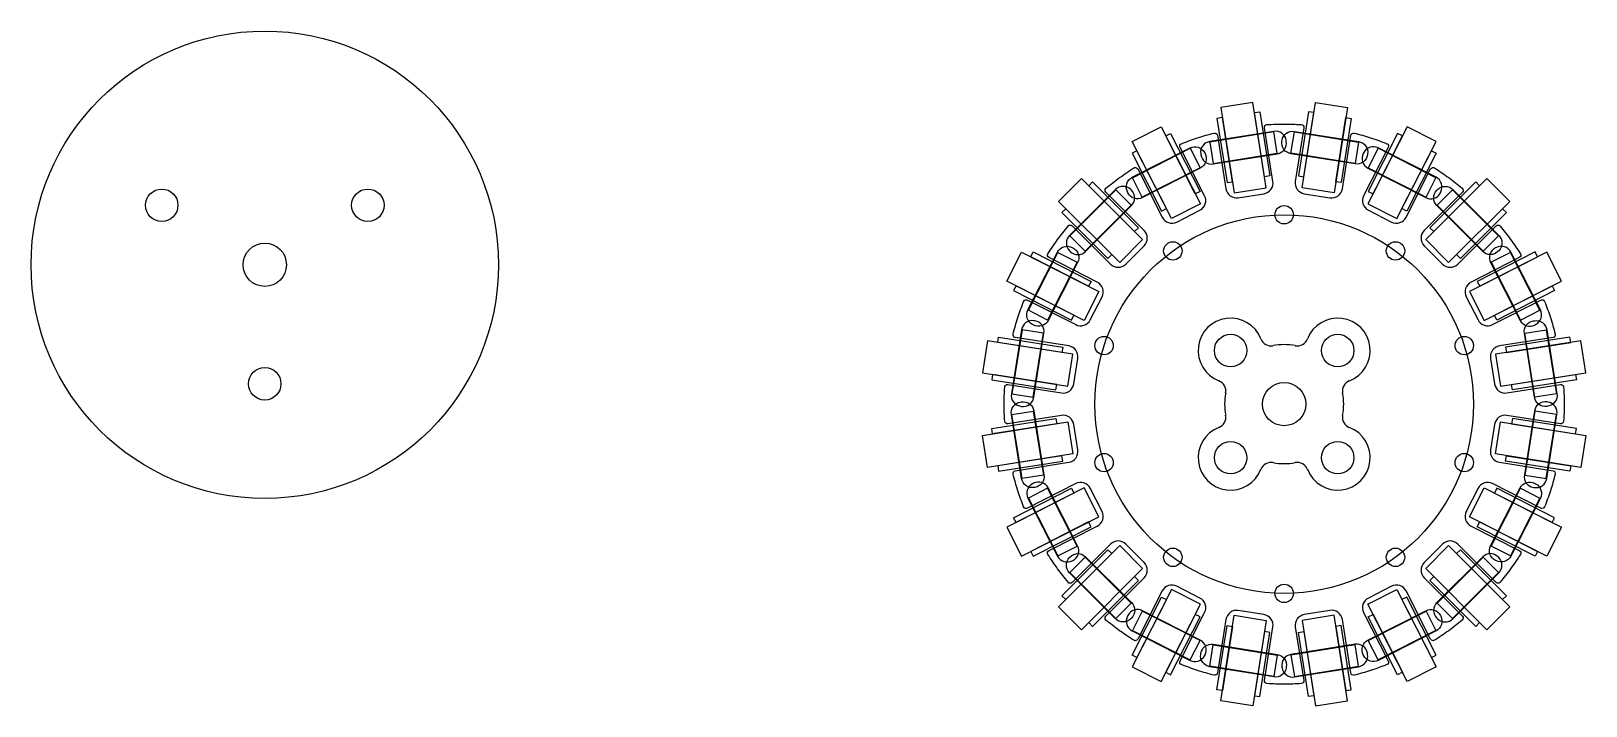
# Model space of a CAD drawing. Header units: inches. Extents: x -9 to 417, y -11 to 221.
# Drawn here: x 26.9 to 170.6, y 133.4 to 195.8 of the extents above; entities that cross this region are included whole.
import ezdxf

# ---------------------------------------------------------------- set-up
doc = ezdxf.new("R2010")
doc.units = ezdxf.units.IN
doc.header["$MEASUREMENT"] = 0
for name, color, linetype in [('plate1', 200, 'Continuous'), ('ゴム', 4, 'Continuous'), ('ピン', 2, 'Continuous'), ('ポケット', 6, 'Continuous'), ('ワッシャー', 230, 'Continuous'), ('穴', 3, 'Continuous')]:
    doc.layers.add(name, color=color, linetype=linetype)

# ---------------------------------------------------------------- blocks, each defined once
blk = doc.blocks.new('*U151')
at = {"layer": '穴'}
blk.add_circle((0, 0), 0.85, dxfattribs=at)
blk = doc.blocks.new('*U152')
at = {"color": 0, "linetype": 'ByBlock', "lineweight": -2, "transparency": 16777216}
blk.add_blockref('*U151', (27.89, 45.39), dxfattribs=at)
for p, rotation in [((17.6, 42.05), 36), ((38.18, 42.05), 324), ((11.25, 33.3), 72), ((44.53, 33.3), 288), ((11.25, 22.48), 108), ((44.53, 22.48), 252), ((17.6, 13.73), 144), ((38.18, 13.73), 216), ((27.89, 10.39), 180)]:
    blk.add_blockref('*U151', p, dxfattribs=dict(at, rotation=rotation))

msp = doc.modelspace()

# ---------------------------------------------------------------- linework, layer by layer
for centre, radius in [((48.5, 174.2), 21.6), ((38.98, 179.7), 1.5), ((58.03, 179.7), 1.5), ((48.5, 174.2), 2), ((48.5, 163.2), 1.5)]:
    msp.add_circle(centre, radius)
at = {"layer": 'plate1'}
msp.add_lwpolyline([(150.71, 136.71, -0.015334), (149.19, 136.26, -0.442543), (148.88, 136.47), (148.1, 141.42, 0.414214), (146.95, 142.25), (144.58, 141.87, 0.414214), (143.75, 140.73), (144.54, 135.78, -0.442543), (144.3, 135.49, -0.015334), (142.72, 135.44, -0.015334), (141.13, 135.49, -0.442543), (140.9, 135.78), (141.68, 140.73, 0.414214), (140.85, 141.87), (138.48, 142.25, 0.414214), (137.34, 141.42), (136.55, 136.47, -0.442543), (136.25, 136.26, -0.015334), (134.72, 136.71, -0.015334), (133.23, 137.24, -0.442543), (133.1, 137.59), (135.37, 142.05, 0.414214), (134.93, 143.4), (132.8, 144.49, 0.414214), (131.45, 144.05), (129.18, 139.59, -0.442543), (128.82, 139.49, -0.015334), (127.51, 140.38, -0.015334), (126.25, 141.35, -0.442543), (126.24, 141.72), (129.78, 145.27, 0.414214), (129.78, 146.68), (128.08, 148.38, 0.414214), (126.67, 148.38), (123.12, 144.84, -0.442543), (122.75, 144.85, -0.015334), (121.78, 146.11, -0.015334), (120.89, 147.42, -0.442543), (120.99, 147.78), (125.45, 150.05, 0.414214), (125.89, 151.4), (124.8, 153.54, 0.414214), (123.45, 153.97), (118.99, 151.7, -0.442543), (118.64, 151.83, -0.015334), (118.11, 153.32, -0.015334), (117.66, 154.85, -0.442543), (117.87, 155.16), (122.81, 155.94, 0.414214), (123.65, 157.08), (123.27, 159.45, 0.414214), (122.13, 160.28), (117.18, 159.5, -0.442543), (116.89, 159.73, -0.015334), (116.84, 161.32, -0.015334), (116.89, 162.9, -0.442543), (117.18, 163.14), (122.13, 162.35, 0.414214), (123.27, 163.18), (123.65, 165.55, 0.414214), (122.81, 166.7), (117.87, 167.48, -0.442543), (117.66, 167.79, -0.015334), (118.11, 169.32, -0.015334), (118.64, 170.81, -0.442543), (118.99, 170.94), (123.45, 168.67, 0.414214), (124.8, 169.1), (125.89, 171.24, 0.414214), (125.45, 172.59), (120.99, 174.86, -0.442543), (120.89, 175.22, -0.015334), (121.78, 176.53, -0.015334), (122.75, 177.78, -0.442543), (123.12, 177.8), (126.67, 174.26, 0.414214), (128.08, 174.26), (129.78, 175.96, 0.414214), (129.78, 177.37), (126.24, 180.91, -0.442543), (126.25, 181.28, -0.015334), (127.51, 182.25, -0.015334), (128.82, 183.15, -0.442543), (129.18, 183.05), (131.45, 178.59, 0.414214), (132.8, 178.15), (134.93, 179.24, 0.414214), (135.37, 180.58), (133.1, 185.05, -0.442543), (133.23, 185.39, -0.015334), (134.72, 185.93, -0.015334), (136.25, 186.37, -0.442543), (136.55, 186.17), (137.34, 181.22, 0.414214), (138.48, 180.39), (140.85, 180.77, 0.414214), (141.68, 181.91), (140.9, 186.86, -0.442543), (141.13, 187.15, -0.015334), (142.72, 187.2, -0.015334), (144.3, 187.15, -0.442543), (144.54, 186.86), (143.75, 181.91, 0.414214), (144.58, 180.77), (146.95, 180.39, 0.414214), (148.1, 181.22), (148.88, 186.17, -0.442543), (149.19, 186.37, -0.015334), (150.71, 185.93, -0.015334), (152.21, 185.39, -0.442543), (152.34, 185.05), (150.06, 180.58, 0.414214), (150.5, 179.24), (152.64, 178.15, 0.414214), (153.99, 178.59), (156.26, 183.05, -0.442543), (156.62, 183.15, -0.015334), (157.93, 182.25, -0.015334), (159.18, 181.28, -0.442543), (159.2, 180.91), (155.66, 177.37, 0.414214), (155.66, 175.96), (157.36, 174.26, 0.414214), (158.77, 174.26), (162.31, 177.8, -0.442543), (162.68, 177.78, -0.015334), (163.65, 176.53, -0.015334), (164.55, 175.22, -0.442543), (164.45, 174.86), (159.99, 172.59, 0.414214), (159.55, 171.24), (160.64, 169.1, 0.414214), (161.98, 168.67), (166.45, 170.94, -0.442543), (166.79, 170.81, -0.015334), (167.33, 169.32, -0.015334), (167.77, 167.79, -0.442543), (167.57, 167.48), (162.62, 166.7, 0.414214), (161.79, 165.55), (162.17, 163.18, 0.414214), (163.31, 162.35), (168.26, 163.14, -0.442543), (168.55, 162.9, -0.015334), (168.6, 161.32, -0.015334), (168.55, 159.73, -0.442543), (168.26, 159.5), (163.31, 160.28, 0.414214), (162.17, 159.45), (161.79, 157.08, 0.414214), (162.62, 155.94), (167.57, 155.16, -0.442543), (167.77, 154.85, -0.015334), (167.33, 153.32, -0.015334), (166.79, 151.83, -0.442543), (166.45, 151.7), (161.98, 153.97, 0.414214), (160.64, 153.54), (159.55, 151.4, 0.414214), (159.99, 150.05), (164.45, 147.78, -0.442543), (164.55, 147.42, -0.015334), (163.65, 146.11, -0.015334), (162.68, 144.85, -0.442543), (162.31, 144.84), (158.77, 148.38, 0.414214), (157.36, 148.38), (155.66, 146.68, 0.414214), (155.66, 145.27), (159.2, 141.72, -0.442543), (159.18, 141.35, -0.015334), (157.93, 140.38, -0.015334), (156.62, 139.49, -0.442543), (156.26, 139.59), (153.99, 144.05, 0.414214), (152.64, 144.49), (150.5, 143.4, 0.414214), (150.06, 142.05), (152.34, 137.59, -0.442543), (152.21, 137.24, -0.015334)], format="xyb", close=True, dxfattribs=at)
for centre, radius in [((142.72, 161.32), 17.5), ((137.77, 166.27), 1.5), ((147.67, 166.27), 1.5), ((142.72, 161.32), 2), ((137.77, 156.37), 1.5), ((147.67, 156.37), 1.5)]:
    msp.add_circle(centre, radius, dxfattribs=at)
for centre, radius, start, end in [((137.77, 166.27), 3, 21.0305, 248.9695), ((147.67, 166.27), 3, 291.0305, 158.9695), ((141.5, 167.7), 1, 201.0305, 280.7839), ((142.72, 161.32), 5.5, 79.2161, 100.7839), ((143.93, 167.7), 1, 259.2161, 338.9695), ((136.33, 162.53), 1, 349.2161, 68.9695), ((149.1, 162.53), 1, 111.0305, 190.7839), ((142.72, 161.32), 5.5, 169.2161, 190.7839), ((142.72, 161.32), 5.5, 349.2161, 10.7839), ((136.33, 160.1), 1, 291.0305, 10.7839), ((149.1, 160.1), 1, 169.2161, 248.9695), ((137.77, 156.37), 3, 111.0305, 338.9695), ((147.67, 156.37), 3, 201.0305, 68.9695), ((141.5, 154.93), 1, 79.2161, 158.9695), ((142.72, 161.32), 5.5, 259.2161, 280.7839), ((143.93, 154.93), 1, 21.0305, 100.7839)]:
    msp.add_arc(centre, radius, start, end, dxfattribs=at)
at = {"layer": 'ゴム'}
for points in [[(138.11, 180.84), (141.07, 181.31), (139.82, 189.21), (136.86, 188.74)], [(147.33, 180.84), (144.37, 181.31), (145.62, 189.21), (148.58, 188.74)], [(134.98, 179.82), (132.3, 178.46), (128.67, 185.59), (131.34, 186.95)], [(150.46, 179.82), (153.13, 178.46), (156.77, 185.59), (154.09, 186.95)], [(127.52, 174.4), (129.64, 176.52), (123.98, 182.18), (121.86, 180.06)], [(157.92, 174.4), (155.8, 176.52), (161.46, 182.18), (163.58, 180.06)], [(125.58, 171.73), (124.22, 169.06), (117.09, 172.69), (118.45, 175.37)], [(159.86, 171.73), (161.22, 169.06), (168.35, 172.69), (166.99, 175.37)], [(122.73, 162.97), (123.2, 165.93), (115.3, 167.18), (114.83, 164.22)], [(162.24, 165.93), (162.71, 162.97), (170.61, 164.22), (170.14, 167.18)], [(122.73, 159.67), (123.2, 156.71), (115.3, 155.46), (114.83, 158.42)], [(162.24, 156.71), (162.71, 159.67), (170.61, 158.42), (170.14, 155.46)], [(125.58, 150.9), (124.22, 153.58), (117.09, 149.94), (118.45, 147.27)], [(159.86, 150.9), (161.22, 153.58), (168.35, 149.94), (166.99, 147.27)], [(127.52, 148.24), (129.64, 146.12), (123.98, 140.46), (121.86, 142.58)], [(157.92, 148.24), (155.8, 146.12), (161.46, 140.46), (163.58, 142.58)], [(134.98, 142.82), (132.3, 144.18), (128.67, 137.05), (131.34, 135.69)], [(150.46, 142.82), (153.13, 144.18), (156.77, 137.05), (154.09, 135.69)], [(138.11, 141.8), (141.07, 141.33), (139.82, 133.43), (136.86, 133.9)], [(147.33, 141.8), (144.37, 141.33), (145.62, 133.43), (148.58, 133.9)]]:
    msp.add_lwpolyline(points, close=True, dxfattribs=at)
at = {"layer": 'ピン'}
for points in [[(136.16, 183.57), (142.08, 184.5), (141.77, 186.48), (135.84, 185.54)], [(149.28, 183.57), (143.35, 184.5), (143.67, 186.48), (149.59, 185.54)], [(134.95, 183.17), (129.6, 180.45), (128.7, 182.23), (134.04, 184.96)], [(150.49, 183.17), (155.83, 180.45), (156.74, 182.23), (151.4, 184.96)], [(124.33, 175.46), (128.58, 179.7), (127.16, 181.12), (122.92, 176.87)], [(161.1, 175.46), (156.86, 179.7), (158.27, 181.12), (162.52, 176.87)], [(123.59, 174.43), (120.86, 169.09), (119.08, 170), (121.81, 175.34)], [(161.85, 174.43), (164.57, 169.09), (166.36, 170), (163.63, 175.34)], [(119.53, 161.95), (120.47, 167.88), (118.5, 168.19), (117.56, 162.27)], [(165.9, 161.95), (164.97, 167.88), (166.94, 168.19), (167.88, 162.27)], [(119.53, 160.68), (120.47, 154.76), (118.5, 154.44), (117.56, 160.37)], [(165.9, 160.68), (164.97, 154.76), (166.94, 154.44), (167.88, 160.37)], [(123.59, 148.2), (120.86, 153.55), (119.08, 152.64), (121.81, 147.3)], [(161.85, 148.2), (164.57, 153.55), (166.36, 152.64), (163.63, 147.3)], [(124.33, 147.18), (128.58, 142.93), (127.16, 141.52), (122.92, 145.76)], [(161.1, 147.18), (156.86, 142.93), (158.27, 141.52), (162.52, 145.76)], [(134.95, 139.46), (129.6, 142.19), (128.7, 140.41), (134.04, 137.68)], [(150.49, 139.46), (155.83, 142.19), (156.74, 140.41), (151.4, 137.68)], [(136.16, 139.07), (142.08, 138.13), (141.77, 136.16), (135.84, 137.1)], [(149.28, 139.07), (143.35, 138.13), (143.67, 136.16), (149.59, 137.1)]]:
    msp.add_lwpolyline(points, close=True, dxfattribs=at)
at = {"layer": 'ポケット'}
for points in [[(136.17, 183.52), (142.09, 184.46, 0.414214), (142.92, 185.6), (142.91, 185.7, 0.414214), (141.76, 186.53), (135.84, 185.59, 0.414214), (135.01, 184.45), (135.02, 184.35, 0.414214)], [(149.27, 183.52), (143.35, 184.46, -0.414214), (142.51, 185.6), (142.53, 185.7, -0.414214), (143.67, 186.53), (149.6, 185.59, -0.414214), (150.43, 184.45), (150.42, 184.35, -0.414214)], [(134.97, 183.13), (129.63, 180.41, -0.414214), (128.28, 180.84), (128.24, 180.93, -0.414214), (128.67, 182.28), (134.02, 185, -0.414214), (135.36, 184.56), (135.41, 184.47, -0.414214)], [(150.46, 183.13), (155.81, 180.41, 0.414214), (157.16, 180.84), (157.2, 180.93, 0.414214), (156.76, 182.28), (151.42, 185, 0.414214), (150.07, 184.56), (150.03, 184.47, 0.414214)], [(124.37, 175.43), (128.61, 179.67, 0.414214), (128.61, 181.08), (128.54, 181.15, 0.414214), (127.13, 181.15), (122.88, 176.91, 0.414214), (122.88, 175.5), (122.95, 175.43, 0.414214)], [(161.07, 175.43), (156.83, 179.67, -0.414214), (156.83, 181.08), (156.9, 181.15, -0.414214), (158.31, 181.15), (162.55, 176.91, -0.414214), (162.55, 175.5), (162.48, 175.43, -0.414214)], [(123.63, 174.41), (120.91, 169.06, -0.414214), (119.56, 168.63), (119.47, 168.67, -0.414214), (119.04, 170.02), (121.76, 175.36, -0.414214), (123.11, 175.8), (123.19, 175.76, -0.414214)], [(161.8, 174.41), (164.53, 169.06, 0.414214), (165.87, 168.63), (165.96, 168.67, 0.414214), (166.4, 170.02), (163.68, 175.36, 0.414214), (162.33, 175.8), (162.24, 175.76, 0.414214)], [(119.58, 161.95), (120.52, 167.87, 0.414214), (119.69, 169.02), (119.59, 169.03, 0.414214), (118.45, 168.2), (117.51, 162.27, 0.414214), (118.34, 161.13), (118.44, 161.11, 0.414214)], [(165.86, 161.95), (164.92, 167.87, -0.414214), (165.75, 169.02), (165.85, 169.03, -0.414214), (166.99, 168.2), (167.93, 162.27, -0.414214), (167.1, 161.13), (167, 161.11, -0.414214)], [(119.58, 160.69), (120.52, 154.77, -0.414214), (119.69, 153.62), (119.59, 153.61, -0.414214), (118.45, 154.44), (117.51, 160.36, -0.414214), (118.34, 161.51), (118.44, 161.52, -0.414214)], [(165.86, 160.69), (164.92, 154.77, 0.414214), (165.75, 153.62), (165.85, 153.61, 0.414214), (166.99, 154.44), (167.93, 160.36, 0.414214), (167.1, 161.51), (167, 161.52, 0.414214)], [(123.63, 148.23), (120.91, 153.57, 0.414214), (119.56, 154.01), (119.47, 153.96, 0.414214), (119.04, 152.62), (121.76, 147.27, 0.414214), (123.11, 146.84), (123.19, 146.88, 0.414214)], [(161.8, 148.23), (164.53, 153.57, -0.414214), (165.87, 154.01), (165.96, 153.96, -0.414214), (166.4, 152.62), (163.68, 147.27, -0.414214), (162.33, 146.84), (162.24, 146.88, -0.414214)], [(124.37, 147.21), (128.61, 142.97, -0.414214), (128.61, 141.55), (128.54, 141.48, -0.414214), (127.13, 141.48), (122.88, 145.73, -0.414214), (122.88, 147.14), (122.95, 147.21, -0.414214)], [(161.07, 147.21), (156.83, 142.97, 0.414214), (156.83, 141.55), (156.9, 141.48, 0.414214), (158.31, 141.48), (162.55, 145.73, 0.414214), (162.55, 147.14), (162.48, 147.21, 0.414214)], [(134.97, 139.51), (129.63, 142.23, 0.414214), (128.28, 141.79), (128.24, 141.71, 0.414214), (128.67, 140.36), (134.02, 137.64, 0.414214), (135.36, 138.07), (135.41, 138.16, 0.414214)], [(150.46, 139.51), (155.81, 142.23, -0.414214), (157.16, 141.79), (157.2, 141.71, -0.414214), (156.76, 140.36), (151.42, 137.64, -0.414214), (150.07, 138.07), (150.03, 138.16, -0.414214)], [(136.17, 139.12), (142.09, 138.18, -0.414214), (142.92, 137.04), (142.91, 136.94, -0.414214), (141.76, 136.11), (135.84, 137.05, -0.414214), (135.01, 138.19), (135.02, 138.29, -0.414214)], [(149.27, 139.12), (143.35, 138.18, 0.414214), (142.51, 137.04), (142.53, 136.94, 0.414214), (143.67, 136.11), (149.6, 137.05, 0.414214), (150.43, 138.19), (150.42, 138.29, 0.414214)]]:
    msp.add_lwpolyline(points, format="xyb", close=True, dxfattribs=at)
at = {"layer": 'ワッシャー'}
for points in [[(139.97, 188.26), (140.46, 188.34), (141.4, 182.42), (140.91, 182.34)], [(145.47, 188.26), (144.97, 188.34), (144.04, 182.42), (144.53, 182.34)], [(137.01, 187.8), (136.51, 187.72), (137.45, 181.79), (137.94, 181.87)], [(148.43, 187.8), (148.92, 187.72), (147.99, 181.79), (147.49, 181.87)], [(131.78, 186.1), (132.22, 186.32), (134.95, 180.98), (134.5, 180.75)], [(153.66, 186.1), (153.21, 186.32), (150.49, 180.98), (150.94, 180.75)], [(129.1, 184.73), (128.66, 184.51), (131.38, 179.16), (131.83, 179.39)], [(156.33, 184.73), (156.78, 184.51), (154.05, 179.16), (153.61, 179.39)], [(124.66, 181.5), (125.01, 181.86), (129.25, 177.61), (128.9, 177.26)], [(160.78, 181.5), (160.43, 181.86), (156.18, 177.61), (156.54, 177.26)], [(122.53, 179.38), (122.18, 179.03), (126.42, 174.79), (126.78, 175.14)], [(162.9, 179.38), (163.26, 179.03), (159.01, 174.79), (158.66, 175.14)], [(119.3, 174.93), (119.53, 175.38), (124.88, 172.65), (124.65, 172.21)], [(166.13, 174.93), (165.91, 175.38), (160.56, 172.65), (160.79, 172.21)], [(117.94, 172.26), (117.71, 171.81), (123.06, 169.09), (123.29, 169.54)], [(167.5, 172.26), (167.72, 171.81), (162.38, 169.09), (162.15, 169.54)], [(116.24, 167.03), (116.32, 167.52), (122.25, 166.59), (122.17, 166.09)], [(169.2, 167.03), (169.12, 167.52), (163.19, 166.59), (163.27, 166.09)], [(115.77, 164.07), (115.69, 163.57), (121.62, 162.64), (121.7, 163.13)], [(169.66, 164.07), (169.74, 163.57), (163.82, 162.64), (163.74, 163.13)], [(115.77, 158.57), (115.69, 159.06), (121.62, 160), (121.7, 159.51)], [(169.66, 158.57), (169.74, 159.06), (163.82, 160), (163.74, 159.51)], [(116.24, 155.61), (116.32, 155.11), (122.25, 156.05), (122.17, 156.54)], [(169.2, 155.61), (169.12, 155.11), (163.19, 156.05), (163.27, 156.54)], [(117.94, 150.38), (117.71, 150.82), (123.06, 153.55), (123.29, 153.1)], [(167.5, 150.38), (167.72, 150.82), (162.38, 153.55), (162.15, 153.1)], [(119.3, 147.7), (119.53, 147.26), (124.88, 149.98), (124.65, 150.43)], [(166.13, 147.7), (165.91, 147.26), (160.56, 149.98), (160.79, 150.43)], [(122.53, 143.26), (122.18, 143.61), (126.42, 147.85), (126.78, 147.5)], [(162.9, 143.26), (163.26, 143.61), (159.01, 147.85), (158.66, 147.5)], [(124.66, 141.13), (125.01, 140.78), (129.25, 145.02), (128.9, 145.38)], [(160.78, 141.13), (160.43, 140.78), (156.18, 145.02), (156.54, 145.38)], [(129.1, 137.9), (128.66, 138.13), (131.38, 143.48), (131.83, 143.25)], [(156.33, 137.9), (156.78, 138.13), (154.05, 143.48), (153.61, 143.25)], [(131.78, 136.54), (132.22, 136.31), (134.95, 141.66), (134.5, 141.89)], [(137.01, 134.84), (136.51, 134.92), (137.45, 140.85), (137.94, 140.77)], [(148.43, 134.84), (148.92, 134.92), (147.99, 140.85), (147.49, 140.77)], [(153.66, 136.54), (153.21, 136.31), (150.49, 141.66), (150.94, 141.89)], [(139.97, 134.37), (140.46, 134.29), (141.4, 140.22), (140.91, 140.3)], [(145.47, 134.37), (144.97, 134.29), (144.04, 140.22), (144.53, 140.3)]]:
    msp.add_lwpolyline(points, close=True, dxfattribs=at)

# ---------------------------------------------------------------- block references
msp.add_blockref('*U152', (114.83, 133.43))

doc.saveas('drawing.dxf')
